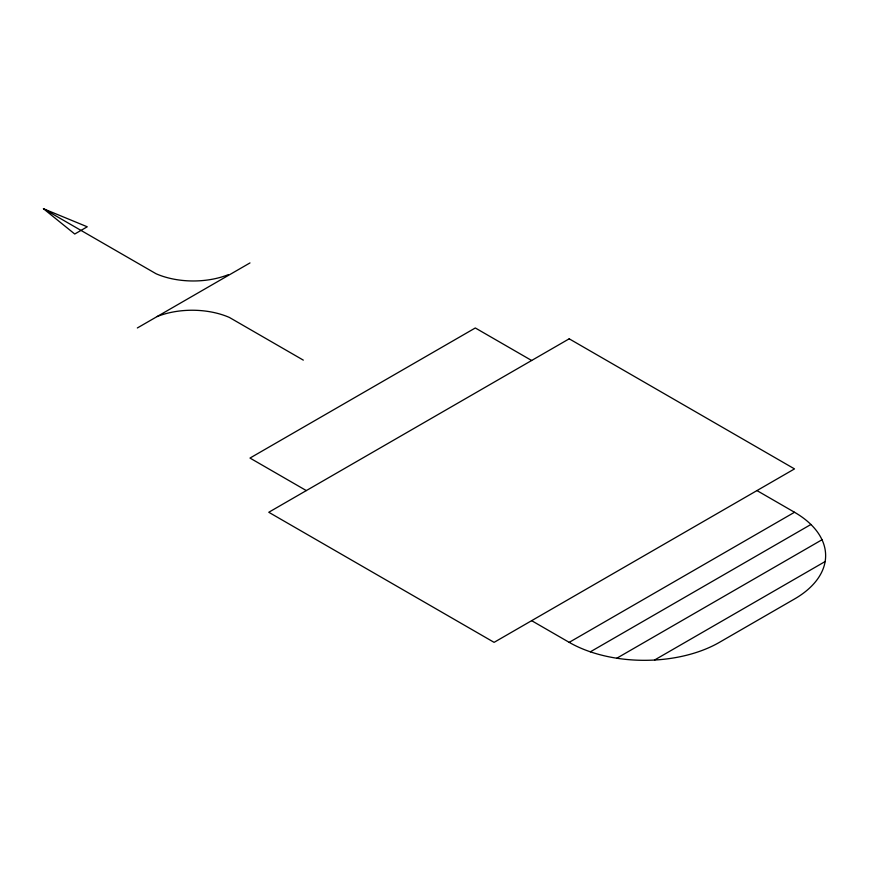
<?xml version="1.0" encoding="UTF-8"?>
<svg xmlns="http://www.w3.org/2000/svg" width="869" height="869" viewBox="0 0 869 869"><rect width="100%" height="100%" fill="white"/><g stroke="black" fill="none" stroke-linecap="round" stroke-linejoin="round"><path stroke-width="1.3" d="M137.335 327.971L249.99 262.927M569.195 642.354L794.516 512.265A106.214 61.319 0 0 1 794.516 598.991L719.413 642.354A106.214 61.319 0 0 1 569.195 642.354L531.643 620.672M590.355 651.815L810.907 524.485M616.805 658.224L822.15 539.671M654.542 660.027L825.126 561.548M43.45 208.734L87.258 226.798L74.745 234.022L43.45 208.734L156.105 273.768A61.656 35.596 0 0 0 228.438 274.626M531.643 360.494L475.31 327.971L249.99 458.061L306.322 490.583M756.964 490.583L794.516 512.265M303.314 360.124L229.383 317.446A61.656 35.596 0 0 0 157.05 316.588M569.195 338.812L268.771 512.265L494.092 642.354L794.516 468.902L569.195 338.812"/></g></svg>
